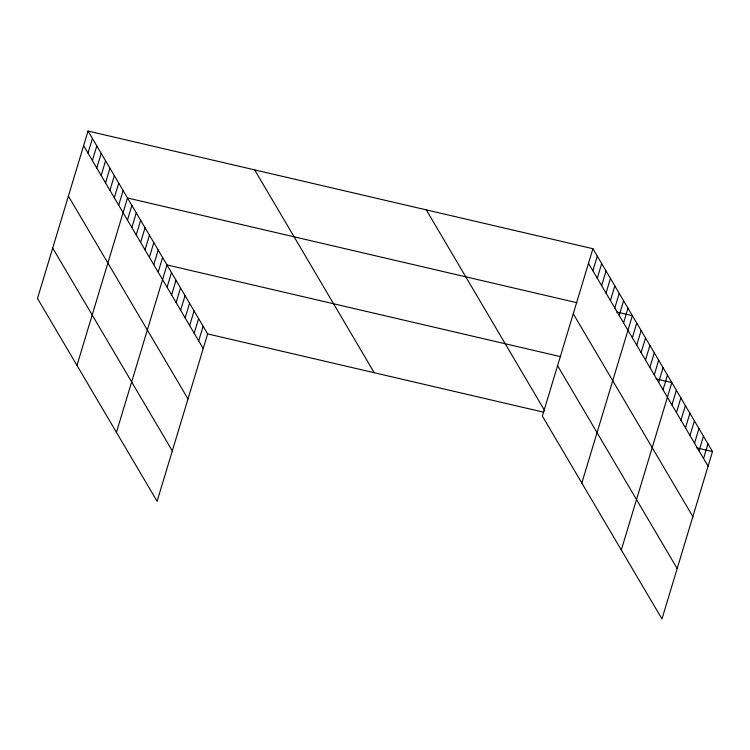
<?xml version="1.0" encoding="UTF-8"?>
<svg xmlns="http://www.w3.org/2000/svg" width="750" height="750" viewBox="0 0 750 750"><rect width="100%" height="100%" fill="white"/><g stroke="black" fill="none" stroke-linecap="round" stroke-linejoin="round"><path stroke-width="1.12" d="M88.041 131.053L37.5 298.453L157.097 501.3L207.637 333.909L88.041 131.053L592.903 248.7L712.5 451.547L661.959 618.947L542.362 416.091L592.903 248.7M88.003 153.131L92.428 138.488M92.391 160.575L96.806 145.931M96.778 168.009L101.194 153.366M101.156 175.444L105.581 160.809M105.544 182.888L109.969 168.244M109.931 190.322L114.347 175.678M114.319 197.766L118.734 183.122M118.697 205.2L123.122 190.556M76.969 365.391L127.509 197.991L576.834 302.7M127.472 220.078L131.888 205.434M131.859 227.513L136.275 212.869M136.237 234.947L140.662 220.312M140.625 242.391L145.05 227.747M145.013 249.825L149.438 235.181M149.4 257.269L153.816 242.625M153.778 264.703L158.203 250.059M158.166 272.137L162.591 257.494M116.438 432.328L166.978 264.938L560.766 356.7M167.072 287.241L171.487 272.597M171.591 294.909L176.006 280.266M176.109 302.569L180.525 287.925M180.628 310.228L185.044 295.584M185.147 317.897L189.562 303.253M189.666 325.556L194.081 310.912M194.175 333.225L198.6 318.581M198.694 340.884L203.119 326.241M592.866 270.778L597.291 256.134M597.253 278.212L601.678 263.578M601.641 285.656L606.056 271.012M606.019 293.091L610.444 278.447M610.406 300.534L614.831 285.891M614.794 307.969L619.219 293.325M619.181 315.403L623.597 300.759M623.569 322.847L627.984 308.203M581.831 483.038L632.372 315.637L616.5 311.944M632.334 337.716L636.759 323.081M636.722 345.159L641.138 330.516M641.109 352.594L645.525 337.95M645.487 360.038L649.913 345.394M649.875 367.472L654.3 352.828M654.263 374.906L658.678 360.262M658.65 382.35L663.066 367.706M663.028 389.784L667.453 375.141M621.3 549.975L671.841 382.584L655.969 378.881M671.934 404.887L676.359 390.244M676.453 412.547L680.869 397.903M680.972 420.216L685.388 405.572M685.491 427.875L689.906 413.231M690.009 435.544L694.425 420.9M694.528 443.203L698.944 428.559M699.047 450.863L703.462 436.228M703.566 458.531L707.981 443.888M543.666 412.209L207.637 333.909M696.638 447.853L712.5 451.547M588.478 263.344L708.075 466.191M573.263 313.753L692.859 516.6M557.578 365.681L677.175 568.538M426.3 209.878L544.763 410.812M254.644 169.875L374.241 372.731M83.616 145.697L203.212 348.544M68.4 196.106L187.997 398.953M52.716 248.044L172.312 450.891"/></g></svg>
